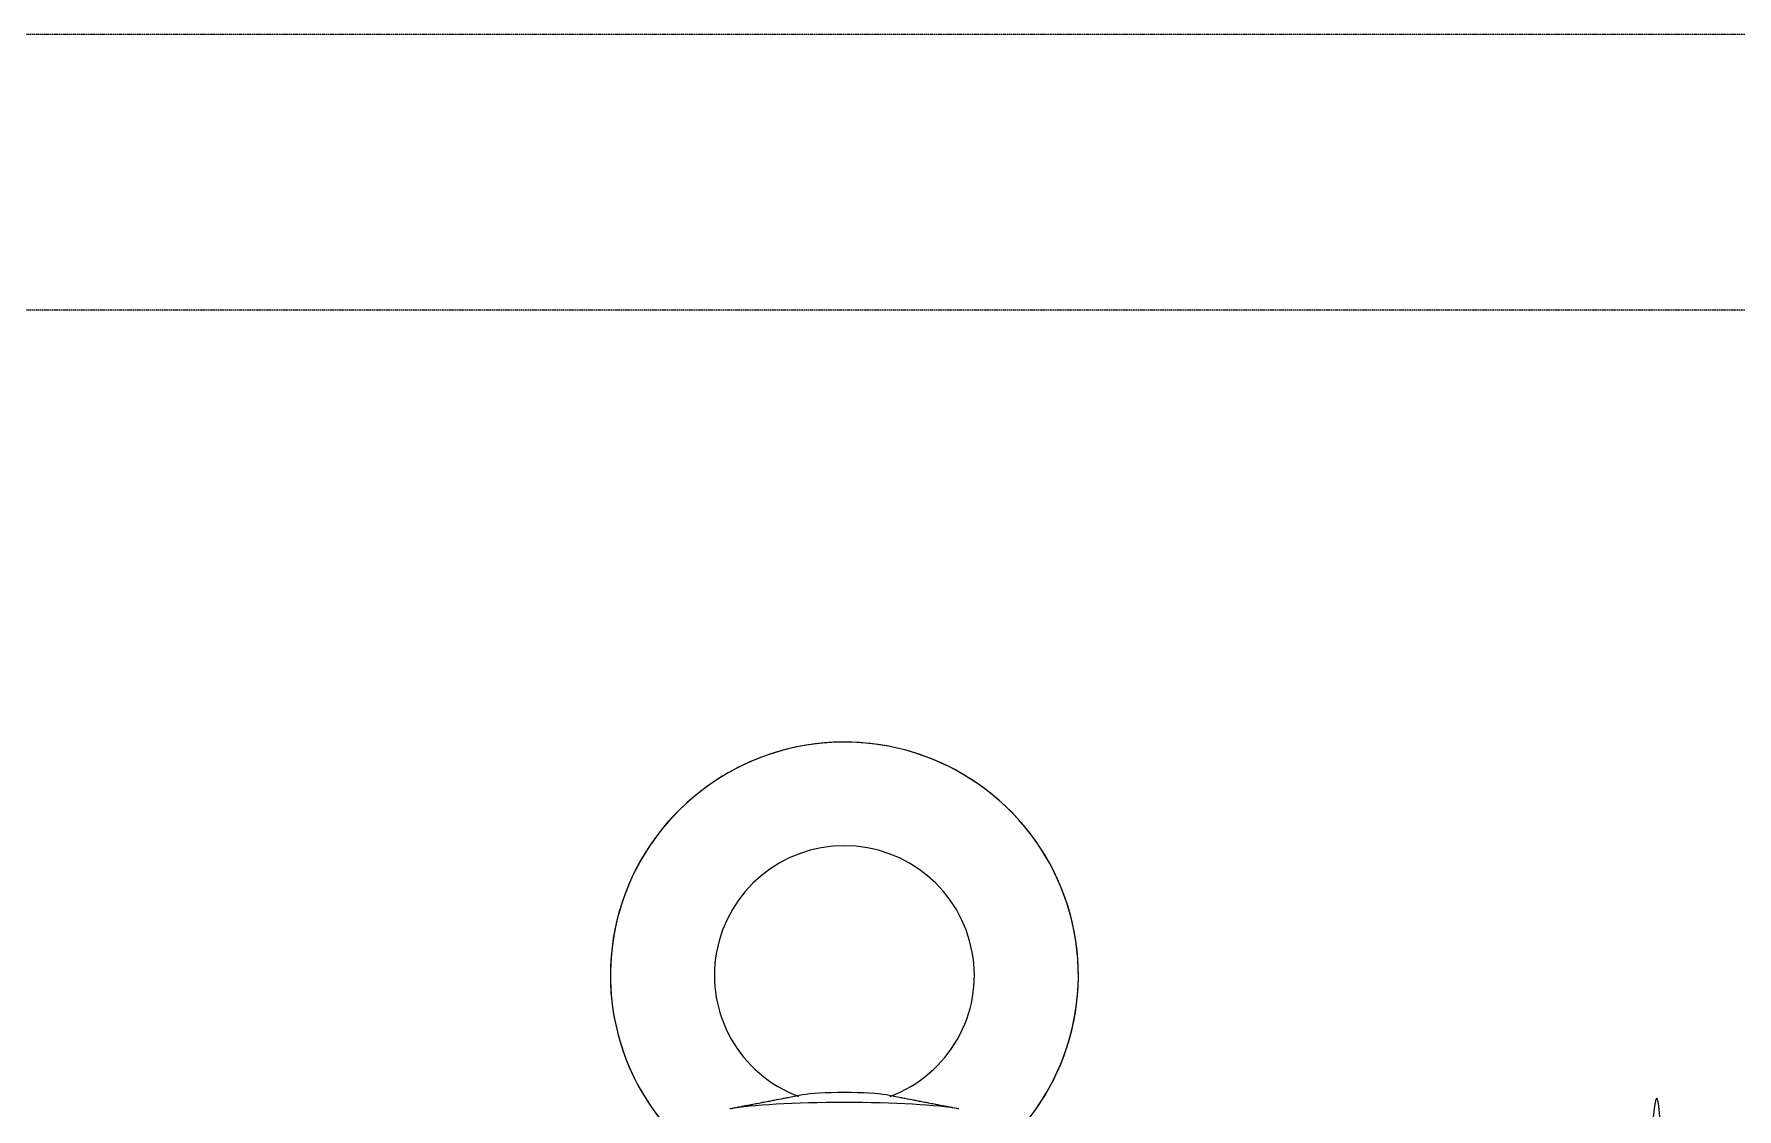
# Model space of a CAD drawing. Extents: x 220580 to 2027826, y -309201 to 71987.
# Drawn here: x 399466.3 to 399775.1, y -217673.8 to -217479 of the extents above; entities that cross this region are included whole.
import ezdxf

# ---------------------------------------------------------------- set-up
doc = ezdxf.new("R2010")
doc.units = 0
doc.linetypes.add('20剖面图$0$DASH', pattern=[0.35, 0.25, -0.1])
doc.linetypes.add('DASH', pattern=[0.35, 0.25, -0.1])
for name, color, linetype in [('!ZN3-铝板幕墙-3', 3, 'Continuous'), ('A-LIN-V', 9, 'Continuous'), ('EWHS5T6M-3', 7, 'Continuous')]:
    doc.layers.add(name, color=color, linetype=linetype)

# ---------------------------------------------------------------- blocks, each defined once
blk = doc.blocks.new('5555rrrrrrrrrrr')
at = {"color": 6, "linetype": 'DASH'}
blk.add_lwpolyline([(-1626925, 568562.45), (-1636625, 568562.45), (-1636625, 574792.49), (-1626925, 574792.49), (-1626925, 568562.45)], dxfattribs=at)
at = {"layer": 'EWHS5T6M-3', "color": 7, "linetype": 'Continuous'}
for p, q in [((-1630967.54, 574650.2), (-1630970.2, 574649.69)), ((-1630949.75, 574649.69), (-1630952.41, 574650.2))]:
    blk.add_line(p, q, dxfattribs=at)
for centre, major_axis, ratio, start_param, end_param in [((-1630959.97, 574671.89), (42.43, 0), 0.996195, -0.894844, 4.049918), ((-1630959.97, 574671.89), (42.43, 0), 0.996195, -0.894844, 4.064252), ((-1630959.97, 574671.89), (23.57, 0), 0.996195, -1.211117, 4.35271), ((-1630959.97, 574649.91), (-8.3, 0), 0.087156, 4.712389, 5.858974), ((-1630959.97, 574649.91), (-8.3, 0), 0.087156, 3.565804, 4.712389), ((-1630959.97, 574646.84), (-22.79, 0), 0.087156, 4.712389, 5.856982), ((-1630959.97, 574646.84), (-22.79, 0), 0.087156, 3.567796, 4.712389)]:
    blk.add_ellipse(centre, major_axis=major_axis, ratio=ratio, start_param=start_param, end_param=end_param, dxfattribs=at)
for points, degree, knots in [([(-1630815.12, 574401.29), (-1630814.11, 574401.22), (-1630813.11, 574400.81), (-1630812.11, 574400.39), (-1630811.17, 574399.64), (-1630810.22, 574398.9), (-1630809.36, 574397.84), (-1630808.5, 574396.79), (-1630807.77, 574395.48), (-1630807.04, 574394.17), (-1630806.46, 574392.65), (-1630805.88, 574391.14), (-1630805.48, 574389.47), (-1630805.08, 574387.81), (-1630804.88, 574386.07), (-1630804.68, 574384.34), (-1630804.68, 574382.59), (-1630804.68, 574380.85), (-1630804.88, 574379.18), (-1630805.08, 574377.5), (-1630805.48, 574375.96), (-1630805.88, 574374.42), (-1630806.46, 574373.07), (-1630807.03, 574371.73), (-1630807.77, 574370.64), (-1630808.5, 574369.55), (-1630809.36, 574368.76), (-1630810.22, 574622.97), (-1630811.17, 574622.5), (-1630812.11, 574622.04), (-1630813.11, 574621.93), (-1630814.11, 574621.82), (-1630815.12, 574622.06)], 2, [0, 0, 0, 0.0625, 0.0625, 0.125, 0.125, 0.1875, 0.1875, 0.25, 0.25, 0.3125, 0.3125, 0.375, 0.375, 0.4375, 0.4375, 0.5, 0.5, 0.5625, 0.5625, 0.625, 0.625, 0.6875, 0.6875, 0.75, 0.75, 0.8125, 0.8125, 0.875, 0.875, 0.9375, 0.9375, 1, 1, 1]), ([(-1630970.1, 574649.71), (-1630970.14, 574649.7), (-1630970.42, 574649.65), (-1630971.23, 574649.49), (-1630972.37, 574649.26), (-1630973.59, 574649.03), (-1630974.52, 574648.85), (-1630975.52, 574648.65), (-1630976.45, 574648.48), (-1630977.33, 574648.31), (-1630978.14, 574648.15), (-1630978.98, 574647.99), (-1630979.84, 574647.83), (-1630980.43, 574647.72), (-1630980.72, 574647.66)], 3, [0.2991535, 0.2991535, 0.2991535, 0.2991535, 0.3094943, 0.3759967, 0.5011338, 0.5596756, 0.6253853, 0.6856136, 0.7502717, 0.7981934, 0.8470118, 0.8968364, 0.9477883, 1, 1, 1, 1]), ([(-1630939.23, 574647.66), (-1630939.39, 574647.69), (-1630939.72, 574647.75), (-1630940.21, 574647.85), (-1630940.69, 574647.94), (-1630941.16, 574648.03), (-1630941.63, 574648.12), (-1630942.08, 574648.21), (-1630942.53, 574648.29), (-1630942.97, 574648.38), (-1630943.62, 574648.5), (-1630944.43, 574648.65), (-1630945.42, 574648.85), (-1630946.36, 574649.03), (-1630947.57, 574649.26), (-1630948.71, 574649.49), (-1630949.52, 574649.65), (-1630949.81, 574649.7), (-1630949.85, 574649.71)], 3, [0, 0, 0, 0, 0.0291535, 0.0579, 0.0862636, 0.114267, 0.1419322, 0.1692799, 0.1963296, 0.2231, 0.2496083, 0.3142608, 0.3745184, 0.4399871, 0.4983658, 0.6233073, 0.6899846, 0.7009324, 0.7009324, 0.7009324, 0.7009324])]:
    blk.add_open_spline(points, degree=degree, knots=knots, dxfattribs=at)
blk = doc.blocks.new('20250828132035')
at = {"color": 6, "linetype": '20剖面图$0$DASH'}
blk.add_lwpolyline([(-600, 319.96), (-10300, 319.96), (-10300, 6550), (-600, 6550), (-600, 319.96)], dxfattribs=at)
blk = doc.blocks.new('A$Cd368c47f')
at = {"ltscale": 30}
blk.add_blockref('20250828132035', (200, 0), dxfattribs=at)

msp = doc.modelspace()

# ---------------------------------------------------------------- block references
at = {"layer": 'A-LIN-V'}
msp.add_blockref('5555rrrrrrrrrrr', (2030573.19, -792321.46), dxfattribs=at)

# ---------------------------------------------------------------- next in the draw order: block references
at = {"layer": '!ZN3-铝板幕墙-3', "ltscale": 2000}
msp.add_blockref('A$Cd368c47f', (404048.19, -224028.97), dxfattribs=at)

doc.saveas('drawing.dxf')
